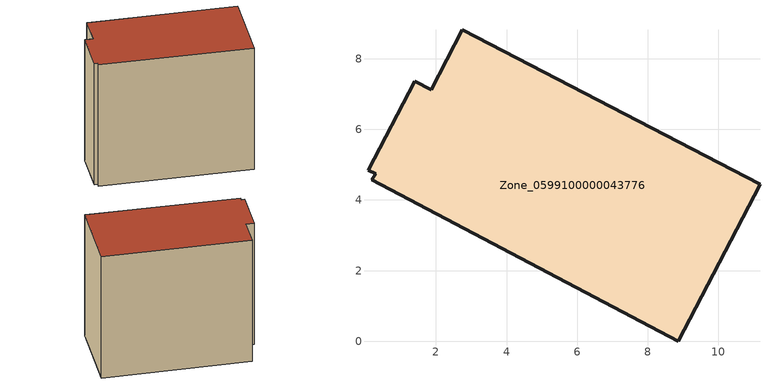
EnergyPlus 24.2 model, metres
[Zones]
Zone_0599100000043776
 floor ground (C_G): 0.18,4.57 0.29,4.75 0.09,4.84 1.4,7.37 1.86,7.13 2.75,8.82 11.18,4.45 8.86,0 z0
 wall outside (C_F): 11.18,4.45 2.75,8.82 1.86,7.13 1.4,7.37 0.09,4.84 0.29,4.75 0.18,4.57 8.86,0 11.18,4.45 z0:8.8
 roof outside (C_R): 0.29,4.75 0.18,4.57 8.86,0 11.18,4.45 2.75,8.82 1.86,7.13 1.4,7.37 0.09,4.84 z8.8
[BUILDING]
Pand.0599100000043776: North Axis=0; Terrain=City; Loads Convergence Tolerance Value=0.04; Temperature Convergence Tolerance Value=0.4; Solar Distribution=FullExterior; Maximum Number of Warmup Days=25; Minimum Number of Warmup Days=1
[Site:Location]
Rotterdam.The.Hague.AP_ZH_NLD Design_Conditions: Latitude=51.96; Longitude=4.45; Time Zone=1; Elevation=-4.5
[SITE:GROUNDTEMPERATURE:BUILDINGSURFACE]
18, 18, 18, 18, 18, 18, 18, 18, 18, 18, 18, 18
[MATERIAL] Thermal Absorptance=0.9; Solar Absorptance=0.7; Visible Absorptance=0.7
Name | Roughness | Thickness | Conductivity | Density | Specific Heat
G.TI.1946 | MediumSmooth | 0.15 | 1 | 540 | 1210
F.TI.1946 | Rough | 0.3 | 0.857143 | 1920 | 840
R.TI.1946 | MediumRough | 0.2 | 0.1 | 1500 | 1000
[CONSTRUCTION]
C_G: G.TI.1946
C_F: F.TI.1946
C_R: R.TI.1946
[ZONE]
Zone_0599100000043776: Type=1; Multiplier=1; Ceiling Height=Autocalculate; Volume=Autocalculate; Floor Area=autocalculate; Part of Total Floor Area=Yes
[ZONEINFILTRATION:DESIGNFLOWRATE]
Infil_Zone_0599100000043776: Zone or ZoneList or Space or SpaceList=Zone_0599100000043776; Schedule=AlwaysOn; Design Flow Rate Calculation Method=Flow/Area; Flow Rate per Floor Area=0.003; Constant Term Coefficient=1; Temperature Term Coefficient=0; Velocity Term Coefficient=0; Velocity Squared Term Coefficient=0
[HVACTEMPLATE:ZONE:IDEALLOADSAIRSYSTEM]
Zone_0599100000043776: Maximum Heating Supply Air Temperature=50; Minimum Cooling Supply Air Temperature=13; Maximum Heating Supply Air Humidity Ratio=0.0156; Minimum Cooling Supply Air Humidity Ratio=0.0077; Heating Limit=NoLimit; Cooling Limit=NoLimit; Dehumidification Control Type=ConstantSensibleHeatRatio; Cooling Sensible Heat Ratio=0.7; Dehumidification Setpoint=60; Humidification Control Type=None; Humidification Setpoint=30; Outdoor Air Method=None; Outdoor Air Flow Rate per Person=0.00944; Outdoor Air Flow Rate per Zone Floor Area=0; Outdoor Air Flow Rate per Zone=0; Demand Controlled Ventilation Type=None; Outdoor Air Economizer Type=NoEconomizer; Heat Recovery Type=None; Sensible Heat Recovery Effectiveness=0.7; Latent Heat Recovery Effectiveness=0.65
[ZONECONTROL:THERMOSTAT]
ThermostatControl_Zone_0599100000043776: Zone or ZoneList=Zone_0599100000043776; Control Type Schedule=DualSetpointControlType; Control 1=Thermostat_Zone_0599100000043776; Temperature Difference Between Cutout And Setpoint=0
[THERMOSTATSETPOINT:DUALSETPOINT]
Thermostat_Zone_0599100000043776: Heating Setpoint Temperature Schedule=HeatingSetpoint_Zone_0599100000043776; Cooling Setpoint Temperature Schedule=CoolingSetpoint_Zone_0599100000043776
[SCHEDULE:COMPACT]
HeatingSetpoint_Zone_0599100000043776: Through: 12/31, For: AllDays, Until: 24:00, 21
CoolingSetpoint_Zone_0599100000043776: Through: 12/31, For: AllDays, Until: 24:00, 24
DualSetpointControlType: Through: 12/31, For: AllDays, Until: 24:00, 4
AlwaysOn: Through: 12/31, For: AllDays, Until: 24:00, 1
